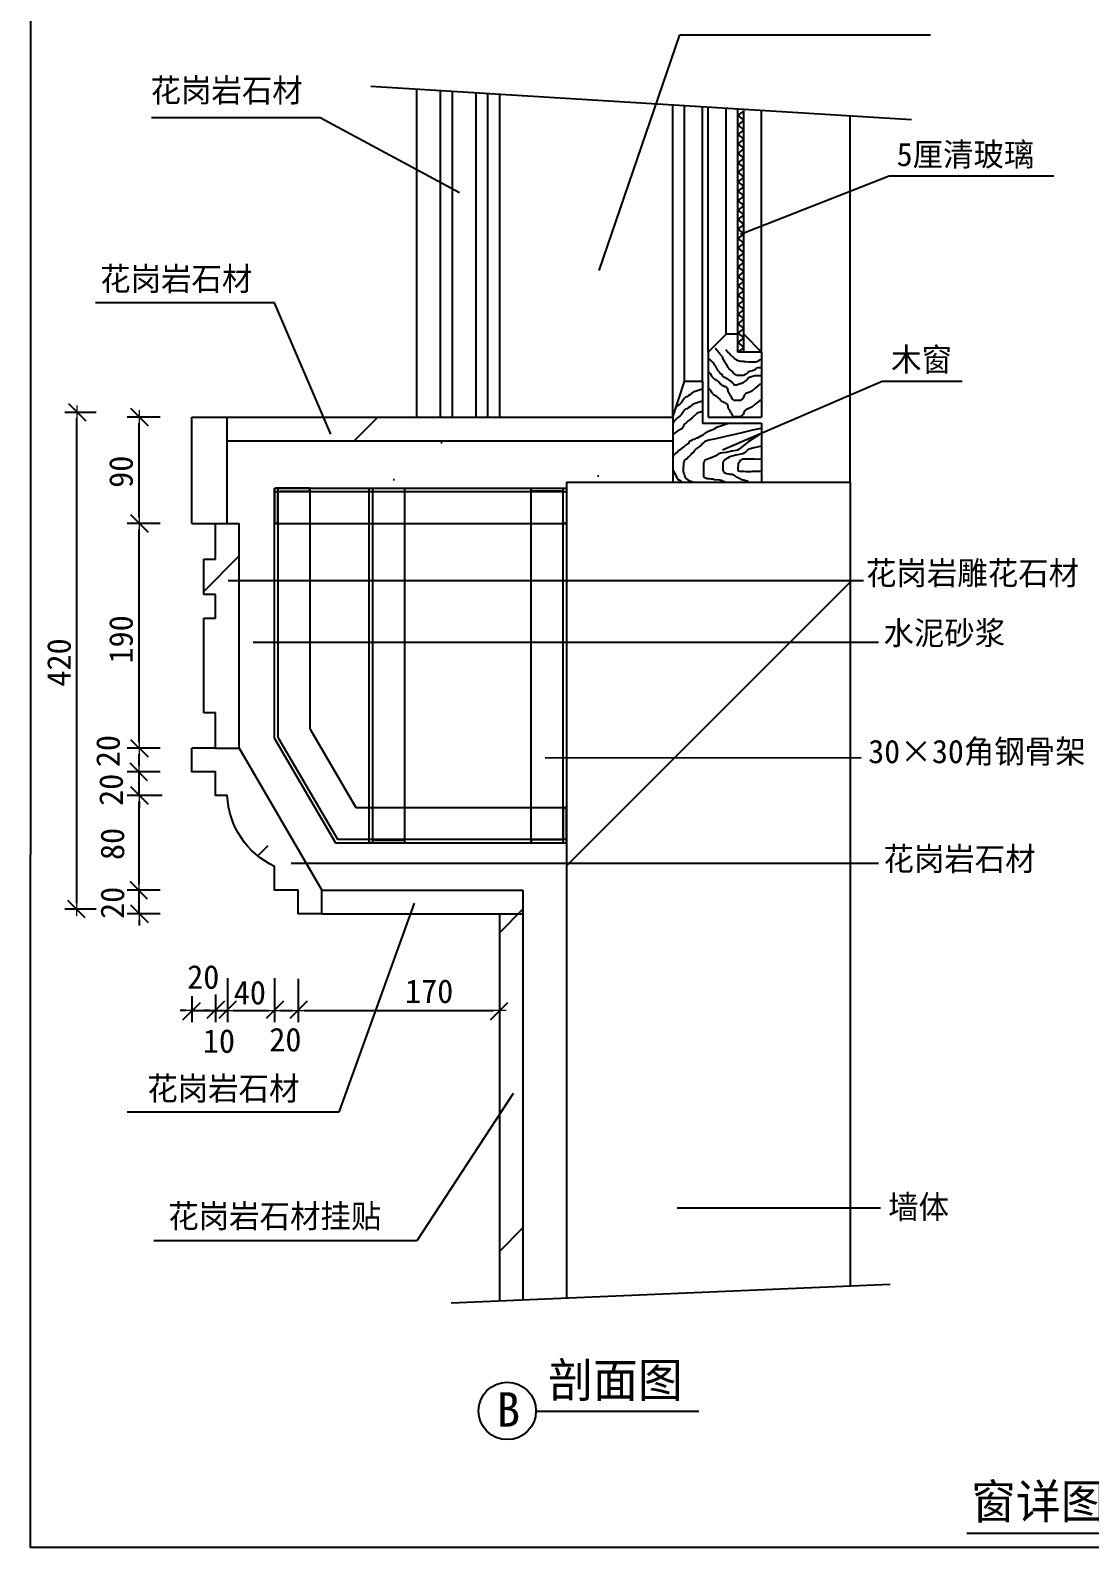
# Model space of a CAD drawing. Header units: metres. Extents: x 1690 to 10849, y 1074 to 12794.
# Drawn here: x 1690 to 6168, y 1074 to 7489 of the extents above; entities that cross this region are included whole.
import ezdxf

# ---------------------------------------------------------------- set-up
doc = ezdxf.new("R2010")
doc.units = ezdxf.units.M
for name, color, linetype in [('2', 2, 'Continuous'), ('3', 3, 'Continuous'), ('4', 4, 'Continuous'), ('7', 7, 'Continuous'), ('BH', 3, 'Continuous'), ('DIM', 3, 'Continuous'), ('TEXT', 3, 'Continuous')]:
    doc.layers.add(name, color=color, linetype=linetype)
doc.dimstyles.get("Standard").update_dxf_attribs({"dimtxt": 2.5, "dimasz": 2.5, "dimexe": 1.25, "dimexo": 0.625, "dimtad": 1, "dimcen": 2.5, "dimazin": 3, "dimtfac": 1, "dimtmove": 0, "dimatfit": 3})

# ---------------------------------------------------------------- blocks, each defined once
blk = doc.blocks.new('BH2')
at = {"layer": 'BH'}
blk.add_lwpolyline([(0, 32), (5, 28), (0, 24), (5, 20), (0, 16), (5, 12), (0, 8), (5, 4), (0, 0)], dxfattribs=at)
blk = doc.blocks.new('ST-L30')
at = {"layer": '4'}
blk.add_lwpolyline([(0, 1, 0.41), (1, 0), (30, 0), (30, 0.67, 0.41), (28, 2.67), (4.67, 2.67, -0.41), (2.67, 4.67), (2.67, 28, 0.41), (0.67, 30), (0, 30)], format="xyb", close=True, dxfattribs=at)
blk = doc.blocks.new('_DOT')
at = {"color": 0, "linetype": 'ByBlock', "lineweight": 9}
blk.add_line((1.16, 0), (-1, 0), dxfattribs=at)
blk.add_lwpolyline([(-1.51, -1.58), (1.45, 1.37)])

msp = doc.modelspace()

# ---------------------------------------------------------------- hatches: boundary and pattern name
at = {"layer": 'BH'}
h = msp.add_hatch(dxfattribs=at)
h.set_pattern_fill('ANSI33', scale=300)
h.paths.add_polyline_path([(4405.75, 5753.35), (4405.75, 5853.35), (2522.42, 5853.35), (2522.42, 5753.35)])
h.paths.add_polyline_path([(2372.42, 5403.35), (2522.42, 5403.35), (2522.42, 5853.35), (2372.42, 5853.35)])
h.paths.add_polyline_path([(2572.42, 5403.35), (2472.42, 5403.35), (2472.42, 5253.35), (2422.42, 5253.35), (2422.42, 5103.35), (2472.42, 5103.35), (2472.42, 5003.35), (2422.42, 5003.35), (2422.42, 4603.35), (2472.42, 4603.35), (2472.42, 4453.35), (2572.42, 4453.35)])
h.paths.add_polyline_path([(2722.42, 3953.35), (2722.42, 3853.35), (2822.42, 3853.35), (2822.42, 3753.35), (2922.42, 3753.35), (2922.42, 3853.35), (2572.42, 4453.35), (2472.42, 4453.35), (2372.42, 4453.35), (2372.42, 4353.35), (2472.42, 4353.35), (2472.42, 4253.35), (2522.42, 4253.35, 0.28)])
h.paths.add_polyline_path([(2922.42, 3853.35), (2922.42, 3753.35), (3772.42, 3753.35), (3772.42, 3853.35)])
h.paths.add_polyline_path([(3672.42, 2117.55), (3772.42, 2121.8), (3772.42, 3753.35), (3672.42, 3753.35)])
h = msp.add_hatch(dxfattribs=at)
h.set_pattern_fill('AR-CONC', scale=15)
h.paths.add_polyline_path([(3955.75, 5553.35), (3955.75, 5578.35), (4405.75, 5578.35), (4405.75, 5753.35), (2522.42, 5753.35), (2522.42, 5403.35), (2572.42, 5403.35), (2572.42, 4453.35), (2922.42, 3853.35), (3772.42, 3853.35), (3772.42, 2121.8), (3955.75, 2129.59), (3955.75, 4053.35), (2979.41, 4053.35), (2722.42, 4493.9), (2722.42, 5553.35)])
h = msp.add_hatch(dxfattribs=at)
h.set_pattern_fill('ANSI31', scale=1500)
h.paths.add_polyline_path([(5155.75, 5578.35), (3955.75, 5578.35), (3955.75, 2129.59), (5155.75, 2180.61)])

# ---------------------------------------------------------------- linework, layer by layer
for p, q in [((4435.19, 7469.9), (5494.74, 7469.9)), ((2914.76, 7118.6), (2202.32, 7118.6)), ((5320, 6874.14), (6016.46, 6874.14)), ((2721.95, 6336.67), (1964.83, 6336.67)), ((5290.61, 6005.57), (5628.76, 6005.57)), ((2994.16, 2914.31), (2099.23, 2914.31)), ((3323.08, 2370.35), (2211.01, 2370.35))]:
    msp.add_line(p, q)
at = {"layer": '2'}
for p, q in [((3955.75, 5578.35), (3955.75, 2129.59)), ((3955.75, 5578.35), (5155.75, 5578.35)), ((5155.75, 5578.35), (5155.75, 2180.61))]:
    msp.add_line(p, q, dxfattribs=at)
at = {"layer": '3'}
for p, q in [((3129.18, 7252.26), (5414.83, 7111)), ((4455.75, 6003.35), (4455.75, 7166.42)), ((4630.75, 6203.35), (4630.75, 7155.09)), ((3468.76, 2108.89), (5325.15, 2187.81))]:
    msp.add_line(p, q, dxfattribs=at)
at = {"layer": '4'}
for p, q in [((3322.42, 7239.76), (3322.42, 5853.35)), ((3672.42, 7217.11), (3672.42, 5853.35)), ((5155.75, 5578.35), (5155.75, 7127.01)), ((4630.75, 6203.35), (4555.75, 6128.35)), ((4680.75, 6203.35), (4630.75, 6203.35)), ((4705.75, 6203.35), (4780.75, 6128.35)), ((4555.75, 6128.35), (4555.75, 5853.35)), ((4780.75, 6128.35), (4680.75, 6128.35)), ((4780.75, 6128.35), (4780.75, 5853.35)), ((4405.75, 5853.35), (4455.75, 6003.35)), ((4530.75, 6003.35), (4455.75, 6003.35)), ((4530.75, 6003.35), (4530.75, 5828.35)), ((2372.42, 5403.35), (2372.42, 5853.35)), ((2372.42, 5853.35), (4405.75, 5853.35)), ((2522.42, 5403.35), (2522.42, 5853.35)), ((4405.75, 5853.35), (4405.75, 5578.35)), ((4555.75, 5853.35), (4780.75, 5853.35)), ((4530.75, 5828.35), (4780.75, 5828.35)), ((4780.75, 5828.35), (4780.75, 5578.35)), ((2522.42, 5753.35), (4405.75, 5753.35)), ((2722.42, 4493.9), (2722.42, 5553.35)), ((2722.42, 5553.35), (3955.75, 5553.35)), ((3122.42, 4053.35), (3122.42, 5553.35)), ((2372.42, 5403.35), (2572.42, 5403.35)), ((2472.42, 5253.35), (2472.42, 5403.35)), ((2572.42, 4453.35), (2572.42, 5403.35)), ((2422.42, 5103.35), (2422.42, 5253.35)), ((2472.42, 5003.35), (2472.42, 5103.35)), ((2422.42, 4603.35), (2422.42, 5003.35)), ((2472.42, 4453.35), (2472.42, 4603.35)), ((2722.42, 4493.9), (2979.41, 4053.35)), ((2472.42, 4453.35), (2372.42, 4453.35)), ((2472.42, 4453.35), (2572.42, 4453.35)), ((2572.42, 4453.35), (2922.42, 3853.35)), ((2979.41, 4053.35), (3955.75, 4053.35)), ((2922.42, 3853.35), (3772.42, 3853.35)), ((2922.42, 3753.35), (2922.42, 3853.35)), ((3772.42, 3853.35), (3772.42, 2121.8)), ((2922.42, 3753.35), (3772.42, 3753.35)), ((3672.42, 3753.35), (3672.42, 2117.55))]:
    msp.add_line(p, q, dxfattribs=at)
for points in [[(2422.42, 5253.35), (2472.42, 5253.35)], [(2472.42, 5103.35), (2422.42, 5103.35)], [(2422.42, 5003.35), (2472.42, 5003.35)], [(2472.42, 4603.35), (2422.42, 4603.35)]]:
    msp.add_lwpolyline(points, dxfattribs=at)
msp.add_lwpolyline([(2922.42, 3753.35), (2822.42, 3753.35), (2822.42, 3853.35), (2722.42, 3853.35), (2722.42, 3953.35, -0.28), (2522.42, 4253.35), (2472.42, 4253.35), (2472.42, 4353.35), (2372.42, 4353.35), (2372.42, 4453.35)], format="xyb", dxfattribs=at)
at = {"layer": '7'}
for p, q in [((3422.42, 7233.29), (3422.42, 5853.35)), ((3472.42, 7230.05), (3472.42, 5853.35)), ((3572.42, 7223.58), (3572.42, 5853.35)), ((3622.42, 7220.34), (3622.42, 5853.35)), ((4405.75, 5853.35), (4405.75, 7169.65)), ((4530.75, 6003.35), (4530.75, 7161.57)), ((4555.75, 6128.35), (4555.75, 7159.95)), ((4680.75, 6128.35), (4680.75, 7151.86)), ((4705.75, 6128.35), (4705.75, 7150.24)), ((4780.75, 6128.35), (4780.75, 7145.39)), ((2722.42, 5538.35), (3955.75, 5538.35)), ((2737.42, 4497.96), (2737.42, 5553.35)), ((2872.42, 4534.46), (2872.42, 5553.35)), ((3137.42, 4053.35), (3137.42, 5553.35)), ((3272.42, 4053.35), (3272.42, 5553.35)), ((3805.75, 5553.35), (3805.75, 4053.35)), ((3940.75, 5553.35), (3940.75, 4053.35)), ((2722.42, 5403.35), (3955.75, 5403.35)), ((2737.42, 4497.96), (2988.02, 4068.35)), ((2872.42, 4534.46), (3065.56, 4203.35)), ((3065.56, 4203.35), (3955.75, 4203.35)), ((2988.02, 4068.35), (3955.75, 4068.35))]:
    msp.add_line(p, q, dxfattribs=at)
at = {"layer": 'BH'}
for p, q in [((4561.74, 6096.83), (4557.21, 6098.65)), ((4567.18, 6091.39), (4561.74, 6096.83)), ((4588.93, 6142.21), (4586.21, 6144.93)), ((4590.74, 6138.58), (4588.93, 6142.21)), ((4592.55, 6136.76), (4590.74, 6138.58)), ((4593.46, 6134.95), (4592.55, 6136.76)), ((4595.27, 6133.13), (4593.46, 6134.95)), ((4597.09, 6129.5), (4595.27, 6133.13)), ((4599.8, 6125.87), (4597.09, 6129.5)), ((4602.52, 6122.24), (4599.8, 6125.87)), ((4615.21, 6107.72), (4602.52, 6122.24)), ((4620.65, 6095.02), (4615.21, 6107.72)), ((4624.28, 6090.48), (4620.65, 6095.02)), ((4630.62, 6138.58), (4632.43, 6134.95)), ((4632.43, 6134.95), (4635.15, 6132.23)), ((4635.15, 6132.23), (4636.96, 6130.41)), ((4636.96, 6130.41), (4639.68, 6126.78)), ((4639.68, 6126.78), (4643.31, 6124.06)), ((4643.31, 6124.06), (4646.93, 6120.43)), ((4646.93, 6120.43), (4650.56, 6115.89)), ((4650.56, 6115.89), (4654.18, 6112.26)), ((4654.18, 6112.26), (4658.72, 6108.63)), ((4658.72, 6108.63), (4662.34, 6105)), ((4662.34, 6105), (4665.06, 6102.28)), ((4665.06, 6102.28), (4666.87, 6101.37)), ((4666.87, 6101.37), (4668.69, 6099.56)), ((4668.69, 6099.56), (4671.41, 6097.74)), ((4671.41, 6097.74), (4675.03, 6095.92)), ((4675.03, 6095.92), (4677.75, 6094.11)), ((4772.01, 6094.11), (4776.54, 6096.83)), ((4776.54, 6096.83), (4779.26, 6098.65)), ((4779.26, 6098.65), (4780.75, 6100.14)), ((4560.83, 6040.56), (4558.11, 6041.47)), ((4565.36, 6036.03), (4560.83, 6040.56)), ((4568.08, 6032.4), (4565.36, 6036.03)), ((4569.9, 6090.48), (4567.18, 6091.39)), ((4568.99, 6028.77), (4568.08, 6032.4)), ((4572.61, 6087.76), (4569.9, 6090.48)), ((4576.24, 6084.13), (4572.61, 6087.76)), ((4578.96, 6079.59), (4576.24, 6084.13)), ((4580.77, 6076.87), (4578.96, 6079.59)), ((4582.58, 6075.05), (4580.77, 6076.87)), ((4585.3, 6071.42), (4582.58, 6075.05)), ((4587.12, 6068.7), (4585.3, 6071.42)), ((4588.02, 6065.07), (4587.12, 6068.7)), ((4590.74, 6060.53), (4588.02, 6065.07)), ((4593.46, 6056.9), (4590.74, 6060.53)), ((4596.18, 6052.36), (4593.46, 6056.9)), ((4597.99, 6049.64), (4596.18, 6052.36)), ((4598.9, 6047.82), (4597.99, 6049.64)), ((4601.62, 6044.19), (4598.9, 6047.82)), ((4604.34, 6041.47), (4601.62, 6044.19)), ((4607.96, 6036.93), (4604.34, 6041.47)), ((4612.49, 6033.3), (4607.96, 6036.93)), ((4615.21, 6029.67), (4612.49, 6033.3)), ((4626.09, 6085.03), (4624.28, 6090.48)), ((4628.81, 6081.4), (4626.09, 6085.03)), ((4631.53, 6077.77), (4628.81, 6081.4)), ((4633.34, 6074.14), (4631.53, 6077.77)), ((4635.15, 6072.33), (4633.34, 6074.14)), ((4638.78, 6065.07), (4635.15, 6072.33)), ((4642.4, 6059.62), (4638.78, 6065.07)), ((4644.22, 6057.81), (4642.4, 6059.62)), ((4646.03, 6055.08), (4644.22, 6057.81)), ((4647.84, 6054.18), (4646.03, 6055.08)), ((4649.65, 6051.45), (4647.84, 6054.18)), ((4652.37, 6048.73), (4649.65, 6051.45)), ((4655.09, 6046.92), (4652.37, 6048.73)), ((4657.81, 6044.19), (4655.09, 6046.92)), ((4660.53, 6043.29), (4657.81, 6044.19)), ((4662.34, 6039.66), (4660.53, 6043.29)), ((4665.97, 6036.93), (4662.34, 6039.66)), ((4668.69, 6034.21), (4665.97, 6036.93)), ((4672.31, 6032.4), (4668.69, 6034.21)), ((4675.03, 6029.67), (4672.31, 6032.4)), ((4677.75, 6094.11), (4682.28, 6092.29)), ((4682.28, 6092.29), (4686.81, 6091.39)), ((4686.81, 6091.39), (4692.25, 6090.48)), ((4692.25, 6090.48), (4697.69, 6090.48)), ((4697.69, 6090.48), (4703.13, 6089.57)), ((4703.13, 6089.57), (4708.57, 6088.66)), ((4708.57, 6031.49), (4704.94, 6029.67)), ((4708.57, 6088.66), (4714, 6088.66)), ((4712.19, 6033.3), (4708.57, 6031.49)), ((4715.82, 6036.03), (4712.19, 6033.3)), ((4714, 6088.66), (4726.69, 6087.76)), ((4720.35, 6039.66), (4715.82, 6036.03)), ((4723.97, 6043.29), (4720.35, 6039.66)), ((4729.41, 6046.01), (4723.97, 6043.29)), ((4726.69, 6087.76), (4756.6, 6087.76)), ((4742.1, 6049.64), (4729.41, 6046.01)), ((4754.79, 6054.18), (4742.1, 6049.64)), ((4759.32, 6059.62), (4754.79, 6054.18)), ((4756.6, 6087.76), (4761.13, 6088.66)), ((4764.76, 6061.44), (4759.32, 6059.62)), ((4761.13, 6088.66), (4764.76, 6090.48)), ((4764.76, 6090.48), (4768.38, 6092.29)), ((4779.26, 6062.35), (4764.76, 6061.44)), ((4768.38, 6092.29), (4772.01, 6094.11)), ((4780.75, 6062.35), (4779.26, 6062.35)), ((4516.51, 5967.51), (4495.73, 5960.08)), ((4530.75, 5971.58), (4516.51, 5967.51)), ((4560.83, 5972.17), (4558.11, 5973.08)), ((4565.36, 5967.63), (4560.83, 5972.17)), ((4568.08, 5964), (4565.36, 5967.63)), ((4569.9, 6026.04), (4568.99, 6028.77)), ((4571.71, 6025.14), (4569.9, 6026.04)), ((4572.61, 6023.32), (4571.71, 6025.14)), ((4574.43, 6021.51), (4572.61, 6023.32)), ((4576.24, 6018.78), (4574.43, 6021.51)), ((4578.96, 6016.06), (4576.24, 6018.78)), ((4580.77, 6015.15), (4578.96, 6016.06)), ((4584.4, 6012.43), (4580.77, 6015.15)), ((4588.02, 6010.61), (4584.4, 6012.43)), ((4591.65, 6008.8), (4588.02, 6010.61)), ((4593.46, 6007.89), (4591.65, 6008.8)), ((4599.8, 6001.54), (4593.46, 6007.89)), ((4602.52, 5999.72), (4599.8, 6001.54)), ((4606.15, 5994.28), (4602.52, 5999.72)), ((4608.87, 5992.46), (4606.15, 5994.28)), ((4611.59, 5989.74), (4608.87, 5992.46)), ((4615.21, 5987.02), (4611.59, 5989.74)), ((4617.93, 6026.95), (4615.21, 6029.67)), ((4618.84, 5986.11), (4615.21, 5987.02)), ((4620.65, 6024.23), (4617.93, 6026.95)), ((4623.37, 5983.39), (4618.84, 5986.11)), ((4624.28, 6021.51), (4620.65, 6024.23)), ((4627.9, 5982.48), (4623.37, 5983.39)), ((4627.9, 6018.78), (4624.28, 6021.51)), ((4631.53, 6017.88), (4627.9, 6018.78)), ((4629.71, 5979.76), (4627.9, 5982.48)), ((4632.43, 5977.94), (4629.71, 5979.76)), ((4634.25, 6015.15), (4631.53, 6017.88)), ((4635.15, 5977.04), (4632.43, 5977.94)), ((4637.87, 6013.34), (4634.25, 6015.15)), ((4636.96, 5976.13), (4635.15, 5977.04)), ((4638.78, 5971.59), (4636.96, 5976.13)), ((4642.4, 6009.71), (4637.87, 6013.34)), ((4641.5, 5957.07), (4638.78, 5971.59)), ((4646.03, 6007.89), (4642.4, 6009.71)), ((4647.84, 6006.08), (4646.03, 6007.89)), ((4650.56, 6004.26), (4647.84, 6006.08)), ((4654.18, 6002.45), (4650.56, 6004.26)), ((4656.9, 6000.63), (4654.18, 6002.45)), ((4658.72, 5998.82), (4656.9, 6000.63)), ((4661.44, 5995.19), (4658.72, 5998.82)), ((4664.15, 5991.56), (4661.44, 5995.19)), ((4667.78, 5987.93), (4664.15, 5991.56)), ((4674.12, 5987.93), (4667.78, 5987.93)), ((4677.75, 5989.74), (4674.12, 5987.93)), ((4677.75, 6028.77), (4675.03, 6029.67)), ((4702.22, 6028.77), (4677.75, 6028.77)), ((4683.19, 5991.56), (4677.75, 5989.74)), ((4688.63, 5993.37), (4683.19, 5991.56)), ((4693.16, 5994.28), (4688.63, 5993.37)), ((4696.78, 5995.19), (4693.16, 5994.28)), ((4699.5, 5997), (4696.78, 5995.19)), ((4703.13, 5997.91), (4699.5, 5997)), ((4704.94, 6029.67), (4702.22, 6028.77)), ((4705.85, 6000.63), (4703.13, 5997.91)), ((4709.47, 6002.45), (4705.85, 6000.63)), ((4713.1, 6006.08), (4709.47, 6002.45)), ((4716.72, 6009.71), (4713.1, 6006.08)), ((4721.25, 6014.24), (4716.72, 6009.71)), ((4725.79, 6019.69), (4721.25, 6014.24)), ((4738.47, 6024.23), (4725.79, 6019.69)), ((4752.98, 6027.86), (4738.47, 6024.23)), ((4753.88, 5976.13), (4739.38, 5963.42)), ((4780.75, 6027.86), (4752.98, 6027.86)), ((4772.01, 5990.65), (4753.88, 5976.13)), ((4780.75, 5992.84), (4772.01, 5990.65)), ((4431.92, 5905.09), (4425.98, 5900.63)), ((4436.37, 5909.55), (4431.92, 5905.09)), ((4442.31, 5915.49), (4436.37, 5909.55)), ((4451.21, 5927.38), (4442.31, 5915.49)), ((4455.66, 5933.33), (4451.21, 5927.38)), ((4460.12, 5937.79), (4455.66, 5933.33)), ((4464.57, 5939.27), (4460.12, 5937.79)), ((4470.5, 5943.73), (4464.57, 5939.27)), ((4477.93, 5948.19), (4470.5, 5943.73)), ((4486.83, 5954.13), (4477.93, 5948.19)), ((4486.83, 5903.39), (4477.93, 5897.45)), ((4495.73, 5960.08), (4486.83, 5954.13)), ((4495.73, 5909.34), (4486.83, 5903.39)), ((4516.51, 5916.77), (4495.73, 5909.34)), ((4530.75, 5920.84), (4516.51, 5916.77)), ((4568.99, 5960.37), (4568.08, 5964)), ((4569.9, 5957.65), (4568.99, 5960.37)), ((4571.71, 5956.74), (4569.9, 5957.65)), ((4572.61, 5954.93), (4571.71, 5956.74)), ((4574.43, 5953.11), (4572.61, 5954.93)), ((4576.24, 5950.39), (4574.43, 5953.11)), ((4578.96, 5947.67), (4576.24, 5950.39)), ((4580.77, 5946.76), (4578.96, 5947.67)), ((4584.4, 5944.04), (4580.77, 5946.76)), ((4588.02, 5942.22), (4584.4, 5944.04)), ((4591.65, 5940.41), (4588.02, 5942.22)), ((4593.46, 5939.5), (4591.65, 5940.41)), ((4599.8, 5933.15), (4593.46, 5939.5)), ((4602.52, 5931.33), (4599.8, 5933.15)), ((4606.15, 5925.89), (4602.52, 5931.33)), ((4608.87, 5924.07), (4606.15, 5925.89)), ((4611.59, 5921.35), (4608.87, 5924.07)), ((4615.21, 5918.63), (4611.59, 5921.35)), ((4618.84, 5917.72), (4615.21, 5918.63)), ((4623.37, 5915), (4618.84, 5917.72)), ((4627.9, 5914.09), (4623.37, 5915)), ((4629.71, 5911.37), (4627.9, 5914.09)), ((4632.43, 5909.55), (4629.71, 5911.37)), ((4635.15, 5908.64), (4632.43, 5909.55)), ((4636.96, 5907.74), (4635.15, 5908.64)), ((4638.78, 5903.2), (4636.96, 5907.74)), ((4641.5, 5888.68), (4638.78, 5903.2)), ((4644.22, 5953.44), (4641.5, 5957.07)), ((4646.93, 5950.72), (4644.22, 5953.44)), ((4647.84, 5947.09), (4646.93, 5950.72)), ((4649.65, 5945.27), (4647.84, 5947.09)), ((4651.47, 5941.64), (4649.65, 5945.27)), ((4654.18, 5938.01), (4651.47, 5941.64)), ((4659.62, 5927.12), (4654.18, 5938.01)), ((4662.34, 5924.4), (4659.62, 5927.12)), ((4664.15, 5923.49), (4662.34, 5924.4)), ((4691.34, 5923.49), (4664.15, 5923.49)), ((4694.97, 5925.3), (4691.34, 5923.49)), ((4697.69, 5927.12), (4694.97, 5925.3)), ((4700.41, 5929.84), (4697.69, 5927.12)), ((4703.13, 5933.47), (4700.41, 5929.84)), ((4704.03, 5937.1), (4703.13, 5933.47)), ((4705.85, 5940.73), (4704.03, 5937.1)), ((4706.75, 5944.36), (4705.85, 5940.73)), ((4709.47, 5947.99), (4706.75, 5944.36)), ((4714, 5952.53), (4709.47, 5947.99)), ((4726.69, 5957.98), (4714, 5952.53)), ((4739.38, 5963.42), (4726.69, 5957.98)), ((4753.88, 5907.74), (4739.38, 5895.03)), ((4772.01, 5922.26), (4753.88, 5907.74)), ((4780.75, 5924.44), (4772.01, 5922.26)), ((4414.11, 5839.49), (4409.66, 5833.54)), ((4418.56, 5843.95), (4414.11, 5839.49)), ((4425.98, 5849.89), (4418.56, 5843.95)), ((4425.98, 5900.63), (4419.88, 5895.75)), ((4431.92, 5854.35), (4425.98, 5849.89)), ((4436.37, 5858.81), (4431.92, 5854.35)), ((4442.31, 5864.75), (4436.37, 5858.81)), ((4451.21, 5876.64), (4442.31, 5864.75)), ((4455.66, 5882.59), (4451.21, 5876.64)), ((4460.12, 5887.04), (4455.66, 5882.59)), ((4464.57, 5888.53), (4460.12, 5887.04)), ((4470.5, 5838), (4463.08, 5830.57)), ((4470.5, 5892.99), (4464.57, 5888.53)), ((4477.93, 5897.45), (4470.5, 5892.99)), ((4479.41, 5843.95), (4470.5, 5838)), ((4488.31, 5849.89), (4479.41, 5843.95)), ((4509.09, 5870.7), (4488.31, 5849.89)), ((4530.75, 5877.47), (4509.09, 5870.7)), ((4644.22, 5885.05), (4641.5, 5888.68)), ((4646.93, 5882.32), (4644.22, 5885.05)), ((4647.84, 5878.69), (4646.93, 5882.32)), ((4649.65, 5876.88), (4647.84, 5878.69)), ((4651.47, 5873.25), (4649.65, 5876.88)), ((4654.18, 5869.62), (4651.47, 5873.25)), ((4659.62, 5858.73), (4654.18, 5869.62)), ((4662.34, 5856), (4659.62, 5858.73)), ((4664.15, 5855.1), (4662.34, 5856)), ((4691.34, 5855.1), (4664.15, 5855.1)), ((4694.97, 5856.91), (4691.34, 5855.1)), ((4697.69, 5858.73), (4694.97, 5856.91)), ((4700.41, 5861.45), (4697.69, 5858.73)), ((4703.13, 5865.08), (4700.41, 5861.45)), ((4704.03, 5868.71), (4703.13, 5865.08)), ((4705.85, 5872.34), (4704.03, 5868.71)), ((4706.75, 5875.97), (4705.85, 5872.34)), ((4709.47, 5879.6), (4706.75, 5875.97)), ((4714, 5884.14), (4709.47, 5879.6)), ((4726.69, 5889.58), (4714, 5884.14)), ((4739.38, 5895.03), (4726.69, 5889.58)), ((4406.69, 5829.09), (4405.75, 5828.15)), ((4406.69, 5780.04), (4405.75, 5779.11)), ((4408.17, 5832.06), (4406.69, 5829.09)), ((4411.14, 5784.5), (4406.69, 5780.04)), ((4409.66, 5832.06), (4408.17, 5832.06)), ((4409.66, 5833.54), (4409.66, 5832.06)), ((4417.08, 5788.96), (4411.14, 5784.5)), ((4423.01, 5791.93), (4417.08, 5788.96)), ((4427.47, 5794.91), (4423.01, 5791.93)), ((4431.92, 5797.88), (4427.47, 5794.91)), ((4437.85, 5800.85), (4431.92, 5797.88)), ((4440.82, 5802.34), (4437.85, 5800.85)), ((4443.79, 5803.82), (4440.82, 5802.34)), ((4446.76, 5808.28), (4443.79, 5803.82)), ((4449.73, 5814.22), (4446.76, 5808.28)), ((4452.7, 5818.68), (4449.73, 5814.22)), ((4457.15, 5824.63), (4452.7, 5818.68)), ((4463.08, 5830.57), (4457.15, 5824.63)), ((4529.87, 5775.59), (4518, 5769.64)), ((4535.81, 5780.04), (4529.87, 5775.59)), ((4538.77, 5783.02), (4535.81, 5780.04)), ((4543.23, 5785.99), (4538.77, 5783.02)), ((4547.68, 5788.96), (4543.23, 5785.99)), ((4553.62, 5791.93), (4547.68, 5788.96)), ((4561.04, 5793.42), (4553.62, 5791.93)), ((4566.97, 5796.39), (4561.04, 5793.42)), ((4571.42, 5797.88), (4566.97, 5796.39)), ((4577.36, 5800.85), (4571.42, 5797.88)), ((4583.3, 5805.31), (4577.36, 5800.85)), ((4590.72, 5809.77), (4583.3, 5805.31)), ((4599.62, 5812.74), (4590.72, 5809.77)), ((4608.53, 5815.71), (4599.62, 5812.74)), ((4615.95, 5817.2), (4608.53, 5815.71)), ((4621.88, 5818.68), (4615.95, 5817.2)), ((4641.18, 5774.1), (4617.43, 5768.16)), ((4627.82, 5821.66), (4621.88, 5818.68)), ((4635.24, 5824.63), (4627.82, 5821.66)), ((4639.89, 5828.35), (4635.24, 5824.63)), ((4667.89, 5780.04), (4641.18, 5774.1)), ((4703.51, 5788.96), (4667.89, 5780.04)), ((4742.1, 5797.88), (4703.51, 5788.96)), ((4777.72, 5805.31), (4742.1, 5797.88)), ((4780.75, 5787.2), (4759.91, 5772.02)), ((4780.75, 5805.96), (4777.72, 5805.31)), ((4431.92, 5711.68), (4428.95, 5710.2)), ((4428.95, 5710.2), (4428.95, 5708.71)), ((4434.89, 5714.65), (4431.92, 5711.68)), ((4437.85, 5716.14), (4434.89, 5714.65)), ((4440.82, 5717.63), (4437.85, 5716.14)), ((4442.31, 5720.6), (4440.82, 5717.63)), ((4443.79, 5722.09), (4442.31, 5720.6)), ((4449.73, 5726.54), (4443.79, 5722.09)), ((4454.18, 5729.52), (4449.73, 5726.54)), ((4458.63, 5733.97), (4454.18, 5729.52)), ((4461.6, 5735.46), (4458.63, 5733.97)), ((4466.05, 5738.43), (4461.6, 5735.46)), ((4470.5, 5739.92), (4466.05, 5738.43)), ((4471.99, 5741.41), (4470.5, 5739.92)), ((4473.47, 5744.38), (4471.99, 5741.41)), ((4476.44, 5750.32), (4473.47, 5745.86)), ((4473.47, 5745.86), (4473.47, 5744.38)), ((4482.38, 5753.29), (4476.44, 5750.32)), ((4488.31, 5757.75), (4482.38, 5753.29)), ((4492.77, 5759.24), (4488.31, 5757.75)), ((4495.73, 5759.24), (4492.77, 5759.24)), ((4497.22, 5711.68), (4494.25, 5707.22)), ((4500.19, 5762.21), (4495.73, 5759.24)), ((4500.19, 5714.65), (4497.22, 5711.68)), ((4504.64, 5763.7), (4500.19, 5762.21)), ((4504.64, 5719.11), (4500.19, 5714.65)), ((4509.09, 5763.7), (4504.64, 5763.7)), ((4519.48, 5731), (4504.64, 5719.11)), ((4512.06, 5765.18), (4509.09, 5763.7)), ((4518, 5769.64), (4512.06, 5765.18)), ((4526.9, 5735.46), (4519.48, 5731)), ((4531.35, 5741.41), (4526.9, 5735.46)), ((4535.81, 5744.38), (4531.35, 5741.41)), ((4540.26, 5748.84), (4535.81, 5744.38)), ((4549.16, 5753.29), (4540.26, 5748.84)), ((4558.07, 5756.27), (4549.16, 5753.29)), ((4587.75, 5762.21), (4558.07, 5756.27)), ((4617.43, 5768.16), (4587.75, 5762.21)), ((4654.54, 5709.6), (4630.79, 5703.66)), ((4675.31, 5712.58), (4654.54, 5709.6)), ((4679.77, 5714.06), (4675.31, 5712.58)), ((4685.7, 5718.52), (4679.77, 5714.06)), ((4694.61, 5724.46), (4685.7, 5718.52)), ((4724.29, 5748.24), (4694.61, 5724.46)), ((4724.29, 5717.03), (4715.38, 5708.12)), ((4759.91, 5772.02), (4724.29, 5748.24)), ((4748.04, 5722.98), (4724.29, 5717.03)), ((4780.75, 5731.17), (4748.04, 5722.98)), ((4406.69, 5687.9), (4405.75, 5686.03)), ((4411.14, 5693.85), (4406.69, 5687.9)), ((4417.08, 5699.79), (4411.14, 5693.85)), ((4423.01, 5702.77), (4417.08, 5699.79)), ((4425.98, 5705.74), (4423.01, 5702.77)), ((4428.95, 5708.71), (4425.98, 5705.74)), ((4451.21, 5661.15), (4449.73, 5630.21)), ((4454.18, 5667.1), (4451.21, 5661.15)), ((4457.15, 5671.56), (4454.18, 5667.1)), ((4460.12, 5674.53), (4457.15, 5671.56)), ((4463.08, 5676.02), (4460.12, 5674.53)), ((4466.05, 5677.5), (4463.08, 5676.02)), ((4469.02, 5683.45), (4466.05, 5678.99)), ((4466.05, 5678.99), (4466.05, 5677.5)), ((4477.93, 5689.39), (4469.02, 5683.45)), ((4483.86, 5695.34), (4477.93, 5689.39)), ((4486.83, 5699.79), (4483.86, 5695.34)), ((4491.28, 5702.77), (4486.83, 5699.79)), ((4494.25, 5707.22), (4491.28, 5702.77)), ((4538.77, 5665.02), (4535.81, 5660.56)), ((4535.81, 5660.56), (4535.81, 5601.38)), ((4540.26, 5666.51), (4538.77, 5665.02)), ((4543.23, 5670.96), (4540.26, 5666.51)), ((4549.16, 5673.94), (4543.23, 5670.96)), ((4556.58, 5676.91), (4549.16, 5673.94)), ((4565.49, 5679.88), (4556.58, 5676.91)), ((4574.39, 5684.34), (4565.49, 5679.88)), ((4581.81, 5687.31), (4574.39, 5684.34)), ((4587.75, 5690.28), (4581.81, 5687.31)), ((4593.69, 5693.26), (4587.75, 5690.28)), ((4598.14, 5696.23), (4593.69, 5693.26)), ((4607.04, 5700.69), (4598.14, 5696.23)), ((4630.79, 5703.66), (4607.04, 5700.69)), ((4618.92, 5663.53), (4617.43, 5660.56)), ((4617.43, 5660.56), (4617.43, 5628.13)), ((4623.37, 5667.99), (4618.92, 5663.53)), ((4626.34, 5672.45), (4623.37, 5667.99)), ((4630.79, 5675.42), (4626.34, 5672.45)), ((4633.76, 5678.39), (4630.79, 5675.42)), ((4636.73, 5679.88), (4633.76, 5678.39)), ((4644.15, 5684.34), (4636.73, 5679.88)), ((4651.57, 5687.31), (4644.15, 5684.34)), ((4672.34, 5691.77), (4651.57, 5687.31)), ((4693.12, 5696.23), (4672.34, 5691.77)), ((4682.73, 5659.07), (4681.25, 5632.59)), ((4684.22, 5660.56), (4682.73, 5659.07)), ((4685.7, 5663.53), (4684.22, 5660.56)), ((4687.19, 5663.53), (4685.7, 5663.53)), ((4690.15, 5669.48), (4687.19, 5665.02)), ((4687.19, 5665.02), (4687.19, 5663.53)), ((4694.61, 5672.45), (4690.15, 5669.48)), ((4702.03, 5697.71), (4693.12, 5696.23)), ((4699.06, 5675.42), (4694.61, 5672.45)), ((4752.49, 5675.42), (4699.06, 5675.42)), ((4709.45, 5702.17), (4702.03, 5697.71)), ((4715.38, 5708.12), (4709.45, 5702.17)), ((4779.2, 5673.94), (4752.49, 5675.42)), ((4780.75, 5673.83), (4779.2, 5673.94)), ((4405.75, 5630.6), (4408.17, 5625.75)), ((4408.17, 5625.75), (4409.66, 5621.29)), ((4409.66, 5621.29), (4414.11, 5615.35)), ((4414.11, 5615.35), (4417.08, 5607.92)), ((4417.08, 5607.92), (4421.53, 5600.49)), ((4421.53, 5600.49), (4425.98, 5591.57)), ((4425.98, 5591.57), (4431.92, 5588.6)), ((4431.92, 5588.6), (4437.85, 5584.14)), ((4437.85, 5584.14), (4440.82, 5582.65)), ((4440.82, 5582.65), (4443.79, 5579.68)), ((4449.73, 5630.21), (4449.73, 5622.78)), ((4449.73, 5622.78), (4451.21, 5618.32)), ((4451.21, 5618.32), (4452.7, 5616.84)), ((4452.7, 5616.84), (4454.18, 5612.38)), ((4454.18, 5612.38), (4455.66, 5604.95)), ((4455.66, 5604.95), (4458.63, 5599)), ((4458.63, 5599), (4463.08, 5593.06)), ((4463.08, 5593.06), (4469.02, 5588.6)), ((4469.02, 5588.6), (4474.96, 5585.63)), ((4474.96, 5585.63), (4477.93, 5584.14)), ((4477.93, 5584.14), (4482.38, 5582.65)), ((4482.38, 5582.65), (4486.83, 5581.17)), ((4486.83, 5581.17), (4490.58, 5578.35)), ((4535.81, 5601.38), (4541.74, 5598.41)), ((4541.74, 5598.41), (4550.65, 5593.95)), ((4550.65, 5593.95), (4559.55, 5593.95)), ((4559.55, 5593.95), (4566.97, 5592.46)), ((4566.97, 5592.46), (4572.91, 5592.46)), ((4572.91, 5592.46), (4581.81, 5589.49)), ((4581.81, 5589.49), (4602.59, 5588.01)), ((4602.59, 5588.01), (4610.01, 5586.52)), ((4610.01, 5586.52), (4617.43, 5582.06)), ((4617.43, 5628.13), (4618.92, 5625.16)), ((4617.43, 5582.06), (4624.85, 5580.58)), ((4618.92, 5625.16), (4621.88, 5622.19)), ((4621.88, 5622.19), (4623.37, 5619.21)), ((4623.37, 5619.21), (4626.34, 5617.73)), ((4626.34, 5617.73), (4632.27, 5614.76)), ((4632.27, 5614.76), (4641.18, 5613.27)), ((4641.18, 5613.27), (4647.11, 5611.78)), ((4647.11, 5611.78), (4658.99, 5611.78)), ((4658.99, 5611.78), (4661.96, 5608.81)), ((4661.96, 5608.81), (4664.92, 5607.32)), ((4664.92, 5607.32), (4667.89, 5605.84)), ((4667.89, 5605.84), (4673.83, 5601.38)), ((4673.83, 5601.38), (4678.28, 5599.89)), ((4678.28, 5599.89), (4682.73, 5596.92)), ((4681.25, 5632.59), (4681.25, 5628.13)), ((4681.25, 5628.13), (4682.73, 5626.64)), ((4682.73, 5626.64), (4687.19, 5625.16)), ((4682.73, 5596.92), (4688.67, 5593.95)), ((4687.19, 5625.16), (4706.48, 5625.16)), ((4688.67, 5593.95), (4693.12, 5590.98)), ((4693.12, 5590.98), (4697.58, 5589.49)), ((4697.58, 5589.49), (4702.03, 5588.01)), ((4702.03, 5588.01), (4706.48, 5588.01)), ((4706.48, 5625.16), (4713.9, 5623.67)), ((4706.48, 5588.01), (4710.93, 5585.03)), ((4710.93, 5585.03), (4715.38, 5585.03)), ((4713.9, 5623.67), (4736.16, 5623.67)), ((4715.38, 5585.03), (4719.84, 5583.55)), ((4719.84, 5583.55), (4724.29, 5583.55)), ((4736.16, 5623.67), (4740.61, 5625.16)), ((4740.61, 5625.16), (4780.75, 5625.16)), ((4443.79, 5579.68), (4447.78, 5578.35)), ((4624.85, 5580.58), (4629.3, 5578.35))]:
    msp.add_line(p, q, dxfattribs=at)
msp.add_lwpolyline([(4703.39, 7150.24), (4705.75, 7148.35), (4680.75, 7128.35), (4705.75, 7108.35), (4680.75, 7088.35)], dxfattribs=at)
at = {"layer": 'DIM'}
for p, q in [((1968.55, 5873.44), (1835.99, 5873.44)), ((1885.99, 3798.44), (1885.99, 5848.44)), ((2238.22, 5853.35), (2099.31, 5853.35)), ((2149.31, 5428.35), (2149.31, 5828.35)), ((2238.22, 5403.35), (2099.31, 5403.35)), ((2238.22, 5403.35), (2099.31, 5403.35)), ((2149.31, 4478.35), (2149.31, 5378.35)), ((2238.22, 4453.35), (2099.31, 4453.35)), ((2238.22, 4453.35), (2099.31, 4453.35)), ((2149.31, 4378.35), (2149.31, 4428.35)), ((2149.31, 4378.35), (2149.31, 4403.35)), ((2238.22, 4353.35), (2099.31, 4353.35)), ((2238.22, 4353.35), (2099.31, 4353.35)), ((2149.31, 4253.35), (2149.31, 4353.35)), ((2246.28, 4253.35), (2099.31, 4253.35)), ((2246.28, 4253.35), (2099.31, 4253.35)), ((2149.31, 3878.35), (2149.31, 4228.35)), ((2149.31, 4228.35), (2149.31, 4203.35)), ((2238.22, 3853.35), (2099.31, 3853.35)), ((2238.22, 3853.35), (2099.31, 3853.35)), ((2149.31, 3878.35), (2149.31, 3903.35)), ((2149.31, 3753.35), (2149.31, 3853.35)), ((1968.55, 3773.44), (1835.99, 3773.44)), ((2238.22, 3753.35), (2099.31, 3753.35)), ((2149.31, 3728.35), (2149.31, 3703.35)), ((2522.47, 3481.66), (2522.47, 3294.82)), ((2522.47, 3481.66), (2522.47, 3294.82)), ((2722.42, 3481.66), (2722.42, 3294.82)), ((2822.42, 3477.98), (2822.42, 3294.82)), ((2822.42, 3477.98), (2822.42, 3294.82)), ((3672.42, 3477.98), (3672.42, 3294.82)), ((2372.42, 3404.8), (2372.42, 3294.82)), ((2472.42, 3411.73), (2472.42, 3294.82)), ((2347.42, 3344.82), (2322.42, 3344.82)), ((2372.42, 3344.82), (2472.42, 3344.82)), ((2447.42, 3344.82), (2422.42, 3344.82)), ((2472.42, 3397.87), (2472.42, 3294.82)), ((2472.42, 3344.82), (2522.47, 3344.82)), ((2497.42, 3344.82), (2522.42, 3344.82)), ((2547.47, 3344.82), (2697.42, 3344.82)), ((2547.47, 3344.82), (2572.47, 3344.82)), ((2747.42, 3344.82), (2797.42, 3344.82)), ((2847.42, 3344.82), (3647.42, 3344.82))]:
    msp.add_line(p, q, dxfattribs=at)
msp.add_lwpolyline([(1692.53, 12793.86), (10849.43, 12791.48), (10843.16, 1073.55), (1689.65, 1073.55)], close=True, dxfattribs=at)
at = {"layer": 'TEXT'}
for p, q in [((3828.35, 1651.01), (4516.18, 1651.01)), ((5649.5, 1134.37), (7007.99, 1134.37))]:
    msp.add_line(p, q, dxfattribs=at)
msp.add_circle((3705.88, 1651.72), 121.37, dxfattribs=at)

# ---------------------------------------------------------------- block references
at = {"layer": '3', "xscale": 5, "yscale": 5, "zscale": 5}
for p in [(4680.75, 6928.35), (4680.75, 6768.35), (4680.75, 6608.35), (4680.75, 6448.35), (4680.75, 6288.35), (4680.75, 6128.35)]:
    msp.add_blockref('BH2', p, dxfattribs=at)
at = {"layer": '3', "yscale": 5, "zscale": 5}
for p, xscale, rotation in [((2722.42, 5553.35), 5, 270), ((3955.75, 5553.35), -5, 90), ((3122.42, 4053.35), -5, 270), ((3955.75, 4053.35), 5, 90)]:
    msp.add_blockref('ST-L30', p, dxfattribs=dict(at, xscale=xscale, rotation=rotation))
at = {"layer": 'DIM', "xscale": 25, "yscale": 25, "zscale": 25}
for p, rotation in [((1885.99, 5873.44), 90), ((2149.31, 5853.35), 90), ((2149.31, 5403.35), 90), ((2149.31, 4453.35), 90), ((2149.31, 4353.35), 270), ((2149.31, 4253.35), 90), ((2149.31, 3853.35), 270), ((1885.99, 3773.44), 270), ((2149.31, 3753.35), 90), ((2472.42, 3344.82), 180), ((2522.47, 3344.82), 180), ((2722.42, 3344.82), 180), ((2822.42, 3344.82), 180)]:
    msp.add_blockref('_DOT', p, dxfattribs=dict(at, rotation=rotation))
for p in [(2372.42, 3344.82), (3672.42, 3344.82)]:
    msp.add_blockref('_DOT', p, dxfattribs=at)

# ---------------------------------------------------------------- texts
for s, p in [('90', (2122.57, 5554.36)), ('190', (2122.57, 4811.59)), ('420', (1860.41, 4713.9)), ('20', (2067.86, 4373.33)), ('20', (2080.66, 4209.59)), ('80', (2086.16, 3980.7)), ('20', (2086.16, 3731.57))]:
    msp.add_text(s, height=100, rotation=90).set_placement(p)
for s, p in [('20', (2352.66, 3436.53)), ('40', (2549.61, 3370.4)), ('170', (3273.63, 3376.11)), ('10', (2418.79, 3165.67)), ('20', (2699.84, 3171.66))]:
    msp.add_text(s, height=100).set_placement(p)
at = {"layer": 'TEXT'}
for s, height, p in [('花岗岩石材', 99, (2197.71, 7185.49)), ('5厘清玻璃', 99, (5352.31, 6914.45)), ('花岗岩石材', 99, (1984.8, 6388.36)), ('木窗', 99, (5328.68, 6047.19)), ('花岗岩雕花石材', 99, (5222.39, 5144.42)), ('水泥砂浆', 99, (5296.23, 4891.1)), ('30×30角钢骨架', 99, (5232.09, 4390.23)), ('花岗岩石材', 99, (5296.23, 3936.13)), ('花岗岩石材', 99, (2183.88, 2965.28)), ('墙体', 99, (5316.09, 2464.44)), ('花岗岩石材挂贴', 99, (2272.66, 2425.85)), ('剖面图', 145.8, (3879.08, 1708.96)), ('B', 145.8, (3661.09, 1585.12)), ('窗详图（十二）', 145.8, (5667.03, 1195.88))]:
    msp.add_text(s, height=height, dxfattribs=at).set_placement(p)

# ---------------------------------------------------------------- leaders
at = {"layer": 'DIM'}
for points in [[(4094.93, 6472.65), (4435.19, 7469.9)], [(3504.55, 6801.29), (2914.76, 7118.6)], [(4692.43, 6627), (5320, 6874.14)], [(2960.13, 5781.38), (2721.95, 6336.67)], [(4616.36, 5715.41), (5290.61, 6005.57)], [(2526.36, 5161.94), (5212.41, 5162.45)], [(2632.05, 4901.48), (5275.07, 4901.48)], [(3866.55, 4413.13), (5201.42, 4414.15)], [(2792.06, 3968.18), (5275.07, 3968.18)], [(3311.73, 3798.23), (2994.16, 2914.31)], [(3731.39, 2993.63), (3323.08, 2370.35)], [(4424.41, 2509.83), (5283.83, 2509.83)]]:
    msp.add_leader(points, dimstyle='Standard', dxfattribs=at)

doc.saveas('drawing.dxf')
